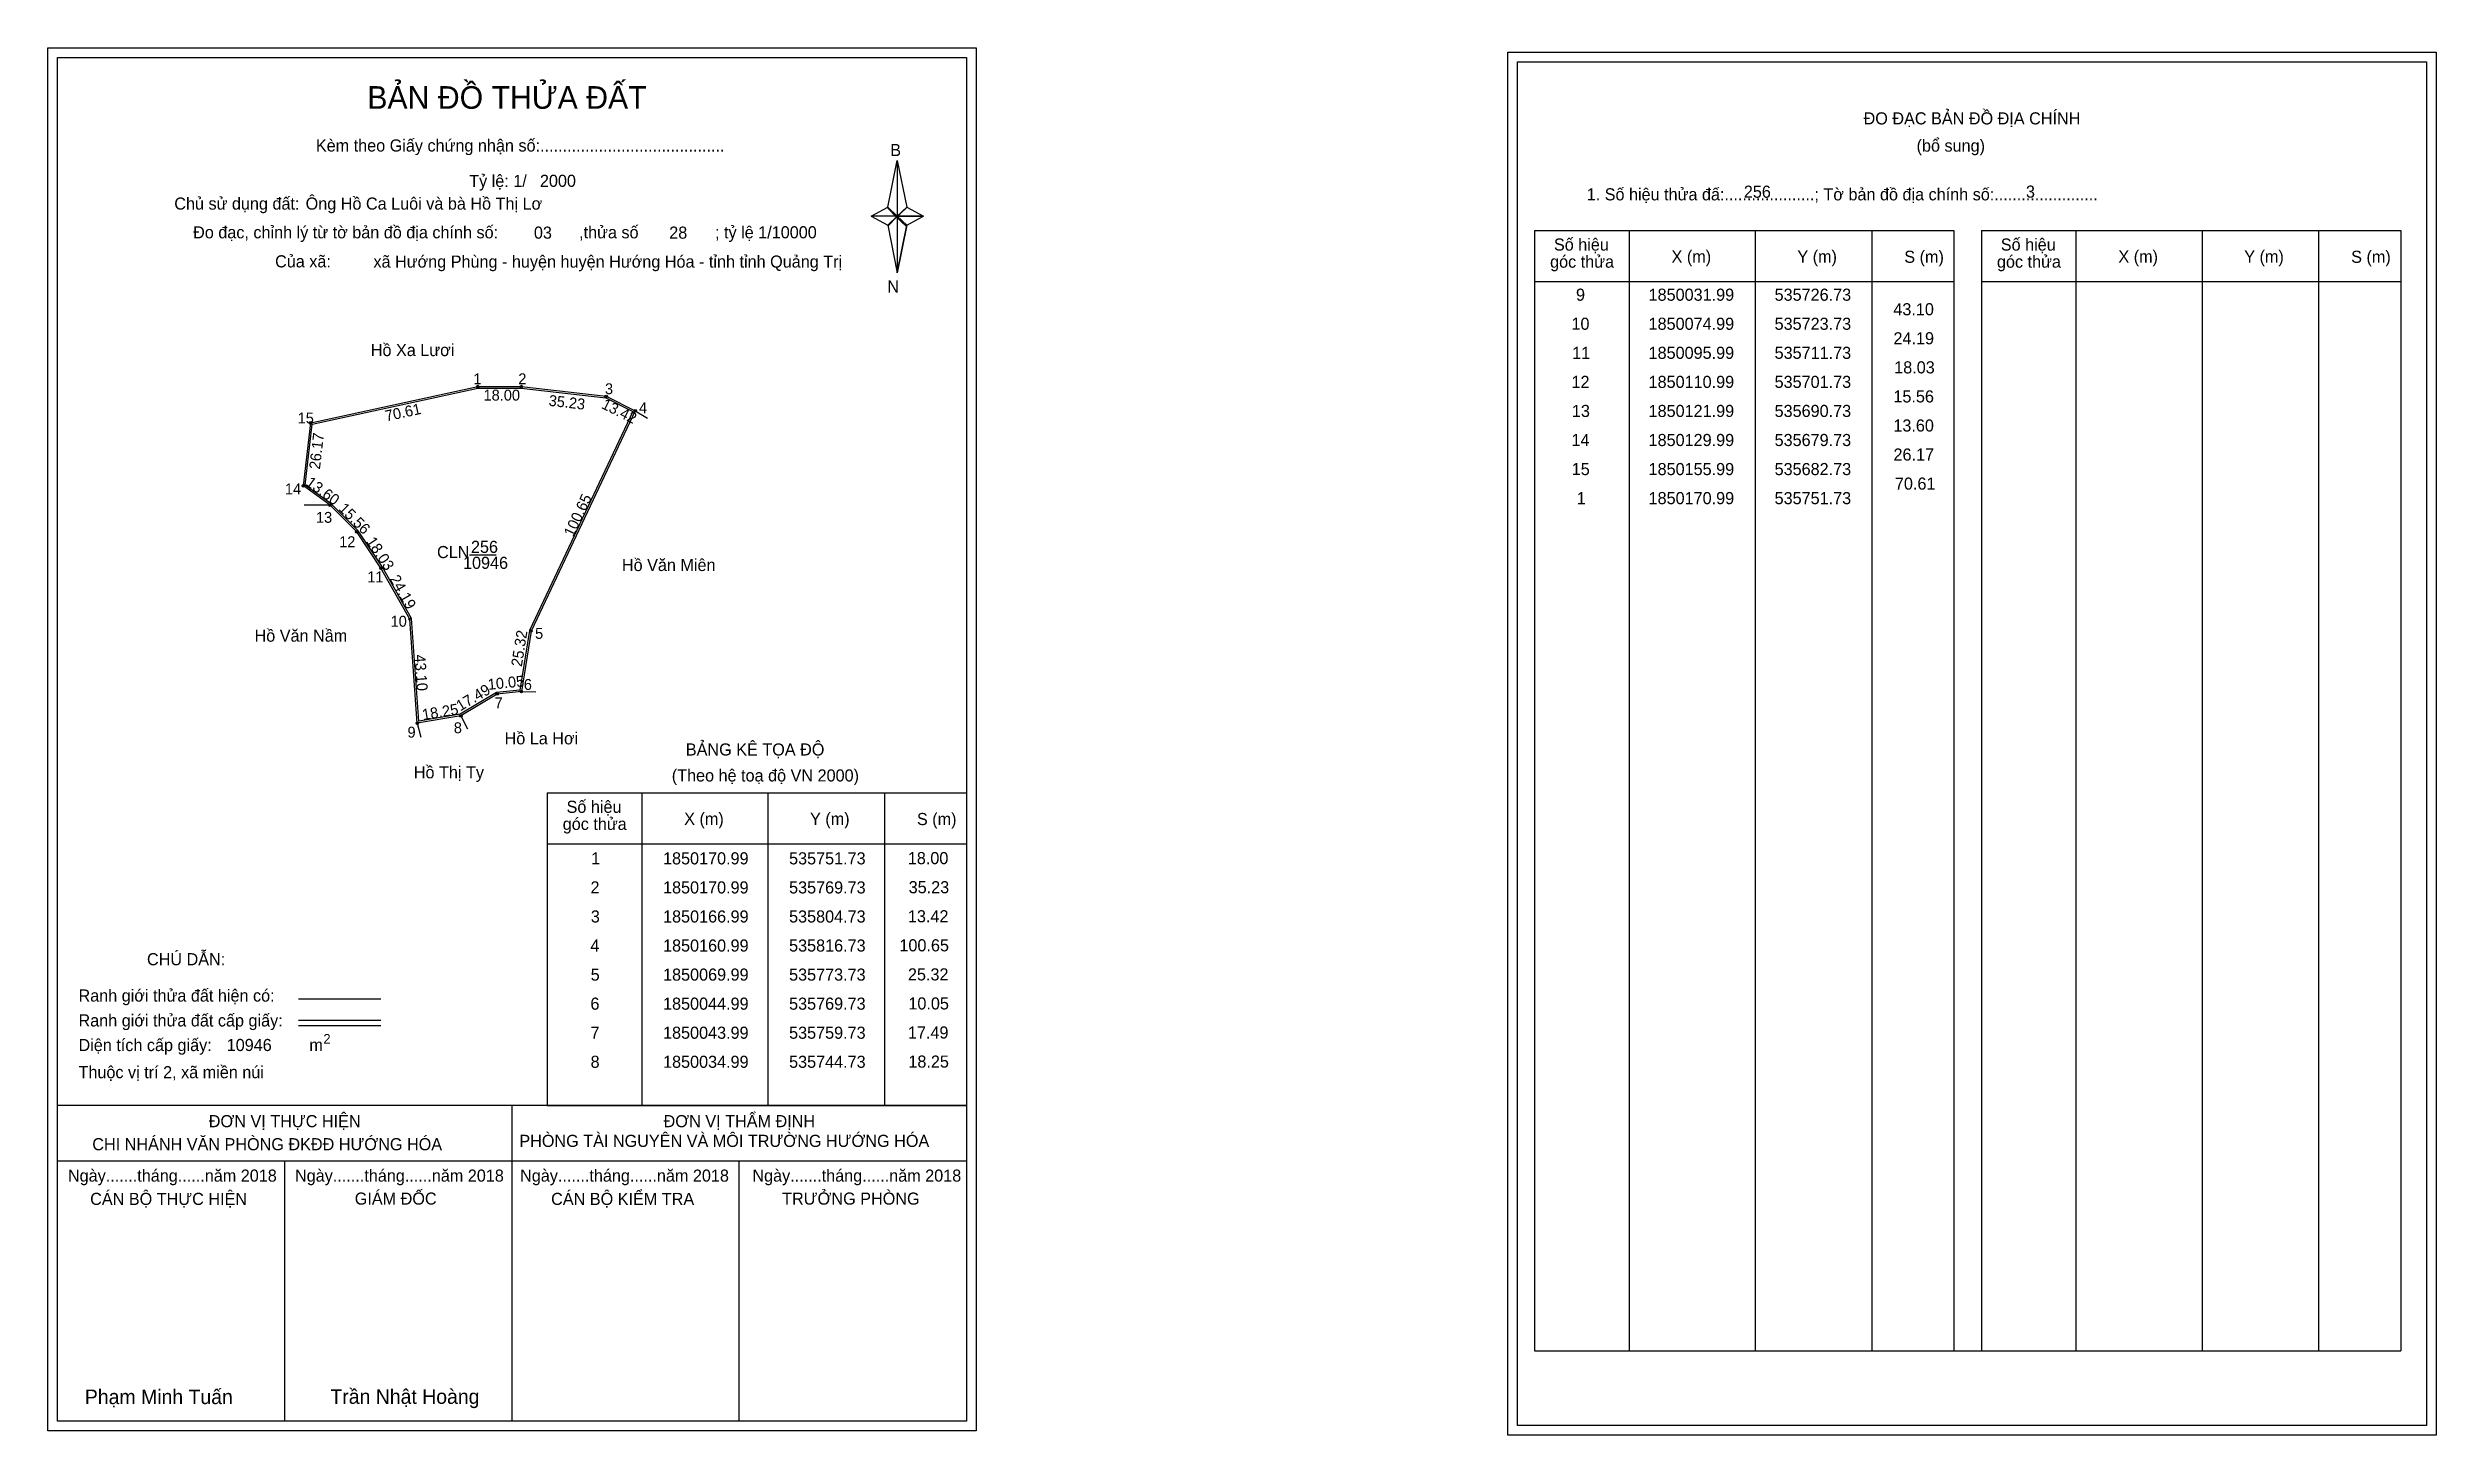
# Model space of a CAD drawing. Extents: x 535574 to 536560, y 1849738 to 1850311.
import ezdxf

# ---------------------------------------------------------------- set-up
doc = ezdxf.new("R2010")
doc.units = 0
for name, color, linetype in [('Level 1', 7, 'Continuous'), ('Level 10', 7, 'Continuous'), ('Level 11', 7, 'Continuous'), ('Level 13', 7, 'Continuous'), ('Level 27', 7, 'Continuous'), ('Level 3', 7, 'Continuous'), ('Level 49', 7, 'Continuous'), ('Level 53', 7, 'Continuous'), ('Level 55', 7, 'Continuous'), ('Level 6', 7, 'Continuous'), ('Level 63', 7, 'Continuous'), ('Level 9', 7, 'Continuous')]:
    doc.layers.add(name, color=color, linetype=linetype)

msp = doc.modelspace()

# ---------------------------------------------------------------- linework, layer by layer
at = {"layer": 'Level 1'}
for p, q in [((535578.17, 1850306.87), (535578.17, 1850306.87)), ((536180.98, 1850305.1), (536180.98, 1850305.1)), ((535921.01, 1850245.11), (535924.95, 1850264.39)), ((535921.01, 1850245.11), (535924.95, 1850264.39)), ((535924.95, 1850264.39), (535924.95, 1850241.34)), ((535924.95, 1850264.39), (535928.89, 1850245.11)), ((535924.95, 1850264.39), (535924.95, 1850241.34)), ((535914.13, 1850241.34), (535921.01, 1850245.11)), ((535921.01, 1850245.11), (535924.95, 1850241.34)), ((535924.95, 1850241.34), (535921.01, 1850245.11)), ((535924.66, 1850240.9), (535921.01, 1850244.67)), ((535928.59, 1850244.67), (535924.66, 1850240.9)), ((535924.66, 1850240.9), (535928.59, 1850244.67)), ((535928.89, 1850245.11), (535924.95, 1850241.34)), ((535924.95, 1850241.34), (535928.89, 1850245.11)), ((535928.89, 1850245.11), (535935.77, 1850241.34)), ((535914.13, 1850241.34), (535921.01, 1850237.66)), ((535924.95, 1850241.34), (535914.13, 1850241.34)), ((535924.95, 1850241.34), (535921.01, 1850237.66)), ((535921.01, 1850237.66), (535924.95, 1850241.34)), ((535924.66, 1850240.9), (535921.01, 1850237.22)), ((535921.01, 1850237.22), (535924.66, 1850240.9)), ((535921.01, 1850237.66), (535924.95, 1850217.94)), ((535928.59, 1850237.22), (535924.66, 1850240.9)), ((535924.95, 1850241.34), (535924.95, 1850217.94)), ((535924.95, 1850241.34), (535935.77, 1850241.34)), ((535924.95, 1850241.34), (535928.89, 1850237.66)), ((535935.77, 1850241.34), (535924.95, 1850241.34)), ((535924.95, 1850241.34), (535924.95, 1850217.94)), ((535928.89, 1850237.66), (535924.95, 1850241.34)), ((535928.89, 1850237.66), (535924.95, 1850217.94)), ((535924.95, 1850217.94), (535928.89, 1850237.66)), ((535928.89, 1850237.66), (535935.77, 1850241.34)), ((536188.05, 1850235.39), (536361.25, 1850235.39)), ((536227.23, 1849772.86), (536227.23, 1850235.39)), ((536279.37, 1849772.86), (536279.37, 1850235.39)), ((536327.32, 1850235.39), (536327.32, 1849772.86)), ((536361.25, 1850235.39), (536361.25, 1849772.86)), ((536372.56, 1850235.39), (536545.76, 1850235.39)), ((536411.74, 1849772.86), (536411.74, 1850235.39)), ((536463.88, 1849772.86), (536463.88, 1850235.39)), ((536511.83, 1850235.39), (536511.83, 1849772.86)), ((536545.76, 1850235.39), (536545.76, 1849772.86)), ((536188.05, 1850214.33), (536361.25, 1850214.33)), ((536372.56, 1850214.33), (536545.76, 1850214.33)), ((535780.36, 1850003.22), (535953.56, 1850003.22)), ((535819.54, 1849874.17), (535819.54, 1850003.22)), ((535871.68, 1849874.17), (535871.68, 1850003.22)), ((535919.63, 1850003.22), (535919.63, 1849874.17)), ((535780.36, 1849982.16), (535953.56, 1849982.16)), ((535677.74, 1849918.2), (535711.76, 1849918.2)), ((535677.74, 1849909.3), (535711.76, 1849909.3)), ((535677.74, 1849907.11), (535711.76, 1849907.11)), ((535791.83, 1849874.17), (535578.17, 1849874.17)), ((535953.56, 1849874.17), (535743.88, 1849874.17)), ((535765.87, 1849743.72), (535765.87, 1849874.17)), ((535780.36, 1849874.16), (535953.56, 1849874.16)), ((535953.57, 1849851.07), (535578.17, 1849851.07)), ((535672.02, 1849743.72), (535672.02, 1849851.07)), ((535859.72, 1849743.72), (535859.72, 1849851.07)), ((536188.05, 1849772.86), (536545.76, 1849772.86)), ((535953.56, 1849743.72), (535953.56, 1849743.72)), ((536556.38, 1849741.95), (536556.38, 1849741.95))]:
    msp.add_line(p, q, dxfattribs=at)
at = {"layer": 'Level 10'}
for p, q in [((535682.73, 1850155.99), (535751.73, 1850170.99)), ((535683.37, 1850155.41), (535751.81, 1850170.29)), ((535751.73, 1850170.99), (535769.73, 1850170.99)), ((535751.81, 1850170.29), (535769.69, 1850170.29)), ((535769.69, 1850170.29), (535804.53, 1850166.31)), ((535769.73, 1850170.99), (535804.73, 1850166.99)), ((535804.53, 1850166.31), (535815.8, 1850160.67)), ((535804.73, 1850166.99), (535816.73, 1850160.99)), ((535679.73, 1850129.99), (535682.73, 1850155.99)), ((535680.47, 1850130.32), (535683.37, 1850155.41)), ((535815.8, 1850160.67), (535773.05, 1850070.2)), ((535816.73, 1850160.99), (535773.73, 1850069.99)), ((535690.73, 1850121.99), (535679.73, 1850129.99)), ((535691.19, 1850122.52), (535680.47, 1850130.32)), ((535701.73, 1850110.99), (535690.73, 1850121.99)), ((535702.27, 1850111.44), (535691.19, 1850122.52)), ((535711.73, 1850095.99), (535701.73, 1850110.99)), ((535712.33, 1850096.36), (535702.27, 1850111.44)), ((535723.73, 1850074.99), (535711.73, 1850095.99)), ((535724.42, 1850075.2), (535712.33, 1850096.36)), ((535726.73, 1850031.99), (535723.73, 1850074.99)), ((535727.37, 1850032.81), (535724.42, 1850075.2)), ((535773.05, 1850070.2), (535769.12, 1850045.63)), ((535773.73, 1850069.99), (535769.73, 1850044.99)), ((535769.12, 1850045.63), (535759.5, 1850044.67)), ((535744.48, 1850035.66), (535727.37, 1850032.81)), ((535759.5, 1850044.67), (535744.48, 1850035.66)), ((535759.73, 1850043.99), (535744.73, 1850034.99)), ((535769.73, 1850044.99), (535759.73, 1850043.99)), ((535744.73, 1850034.99), (535726.73, 1850031.99))]:
    msp.add_line(p, q, dxfattribs=at)
at = {"layer": 'Level 11'}
for centre in [(535751.73, 1850170.99), (535769.73, 1850170.99), (535804.73, 1850166.99), (535682.73, 1850155.99), (535816.73, 1850160.99), (535679.73, 1850129.99), (535690.73, 1850121.99), (535701.73, 1850110.99), (535711.73, 1850095.99), (535723.73, 1850074.99), (535773.73, 1850069.99), (535769.73, 1850044.99), (535759.73, 1850043.99), (535726.73, 1850031.99), (535744.73, 1850034.99), (535744.73, 1850034.99)]:
    msp.add_circle(centre, 0.5, dxfattribs=at)
at = {"layer": 'Level 27'}
for p, q in [((535816.73, 1850160.99), (535821.87, 1850157.9)), ((535690.73, 1850121.99), (535679.99, 1850121.99)), ((535769.73, 1850044.99), (535775.73, 1850044.88)), ((535726.73, 1850031.99), (535728.18, 1850026.17)), ((535744.73, 1850034.99), (535747.52, 1850029.68))]:
    msp.add_line(p, q, dxfattribs=at)
at = {"layer": 'Level 3'}
for p, q in [((536188.05, 1850235.39), (536188.05, 1849772.86)), ((536372.56, 1850235.39), (536372.56, 1849772.86)), ((535780.36, 1850003.22), (535780.36, 1849874.17))]:
    msp.add_line(p, q, dxfattribs=at)
at = {"layer": 'Level 63'}
for points in [[(535574.17, 1850310.87), (535957.57, 1850310.87), (535957.57, 1849739.72), (535574.17, 1849739.72)], [(535578.17, 1850306.87), (535953.57, 1850306.87), (535953.57, 1849743.72), (535578.17, 1849743.72)], [(536176.98, 1850309.1), (536560.38, 1850309.1), (536560.38, 1849737.95), (536176.98, 1849737.95)], [(536180.98, 1850305.1), (536556.38, 1850305.1), (536556.38, 1849741.95), (536180.98, 1849741.95)]]:
    msp.add_lwpolyline(points, close=True, dxfattribs=at)
at = {"layer": 'Level 9'}
msp.add_line((535748.34, 1850101.49), (535759.26, 1850101.49), dxfattribs=at)

# ---------------------------------------------------------------- texts
at = {"layer": 'Level 1'}
for s, height, p in [('BẢN ĐỒ THỬA ĐẤT', 9.3313, (535706.1, 1850285.69)), ('ĐO ĐẠC BẢN ĐỒ ĐỊA CHÍNH', 5, (536323.93, 1850279.22)), ('Kèm theo Giấy chứng nhận số:.........................................', 5, (535684.87, 1850268.03)), ('(bổ sung)', 5, (536345.82, 1850267.98)), ('B', 5, (535922.03, 1850266.15)), ('1. Số hiệu thửa đấ:....................; Tờ bản đồ địa chính số:.......................', 5, (536209.6, 1850247.86)), ('Chủ sử dụng đất:', 5, (535626.41, 1850244.04)), ('Ông Hồ Ca Luôi và bà Hồ Thị Lơ', 5, (535680.65, 1850244.04)), ('Đo đạc, chỉnh lý từ tờ bản đồ địa chính số:                  ,thửa số                 ; tỷ lệ 1/10000', 5, (535634.18, 1850232.18)), ('03', 5, (535774.9, 1850232.04)), ('28', 5, (535830.78, 1850232.04)), ('Của xã:', 5, (535668.03, 1850220.18)), ('góc thửa', 5, (536194.49, 1850220.06)), ('Số hiệu', 5, (536196.08, 1850227.12)), ('X (m)', 5, (536244.64, 1850222.17)), ('Y (m)', 5, (536296.59, 1850222.17)), ('S (m)', 5, (536340.75, 1850222.07)), ('góc thửa', 5, (536379.01, 1850220.06)), ('Số hiệu', 5, (536380.59, 1850227.12)), ('X (m)', 5, (536429.15, 1850222.17)), ('Y (m)', 5, (536481.11, 1850222.17)), ('S (m)', 5, (536525.26, 1850222.07)), ('N', 5, (535920.83, 1850209.81)), ('Hồ Xa Lươi', 5, (535707.55, 1850183.56)), ('Hồ Văn Miên', 5, (535811.24, 1850094.8)), ('Hồ Văn Nầm', 5, (535659.54, 1850065.62)), ('Hồ La Hơi', 5, (535762.79, 1850023.23)), ('BẢNG KÊ TỌA ĐỘ', 5, (535837.63, 1850018.62)), ('Hồ Thị Ty', 5, (535725.31, 1850009.22)), ('(Theo hệ toạ độ VN 2000)', 5, (535831.82, 1850007.9)), ('Số hiệu', 5, (535788.39, 1849994.95)), ('góc thửa', 5, (535786.8, 1849987.89)), ('X (m)', 5, (535836.95, 1849990)), ('Y (m)', 5, (535888.91, 1849990)), ('S (m)', 5, (535933.06, 1849989.9)), ('CHÚ DẪN:', 5, (535615.13, 1849932.01)), ('Ranh giới thửa đất hiện có:', 5, (535586.86, 1849917.01)), ('Ranh giới thửa đất cấp giấy:', 5, (535586.86, 1849906.73)), ('Diện tích cấp giấy:', 5, (535586.86, 1849896.57)), ('m', 5, (535682.18, 1849896.62)), ('2', 4, (535687.97, 1849899.64)), ('Thuộc vị trí 2, xã miền núi', 5, (535586.86, 1849885.37)), ('ĐƠN VỊ THỰC HIỆN', 5, (535640.64, 1849865.14)), ('ĐƠN VỊ THẨM ĐỊNH', 5, (535828.44, 1849865.14)), ('CHI NHÁNH VĂN PHÒNG ĐKĐĐ HƯỚNG HÓA', 5, (535592.55, 1849855.62)), ('PHÒNG TÀI NGUYÊN VÀ MÔI TRƯỜNG HƯỚNG HÓA', 5, (535768.89, 1849857)), ('Ngày.......tháng......năm 2018', 5, (535582.5, 1849842.66)), ('CÁN BỘ THỰC HIỆN', 5, (535591.67, 1849833.04)), ('Ngày.......tháng......năm 2018', 5, (535676.25, 1849842.66)), ('GIÁM ĐỐC', 5, (535700.93, 1849833.16)), ('Ngày.......tháng......năm 2018', 5, (535769.2, 1849842.66)), ('CÁN BỘ KIỂM TRA', 5, (535782.01, 1849833.04)), ('Ngày.......tháng......năm 2018', 5, (535865.11, 1849842.66)), ('TRƯỞNG PHÒNG', 5, (535877.39, 1849833.16)), ('Phạm Minh Tuấn', 6, (535589.48, 1849750.8)), ('Trần Nhật Hoàng', 6, (535690.87, 1849750.91))]:
    msp.add_text(s, height=height, dxfattribs=at).set_placement(p)
at = {"layer": 'Level 11'}
msp.add_text('Tỷ lệ: 1/', height=5, dxfattribs=at).set_placement((535748.18, 1850253.4))
at = {"layer": 'Level 13'}
for s, p in [('CLN', (535734.89, 1850100.14)), ('256', (535748.91, 1850102.29)), ('10946', (535745.63, 1850095.69))]:
    msp.add_text(s, height=5, dxfattribs=at).set_placement(p)
at = {"layer": 'Level 49'}
for s, rotation, p in [('70.61', 12.26477, (535713.94, 1850156.55)), ('35.23', 353.4802, (535780.81, 1850163.09)), ('13.42', 333.43495, (535802.44, 1850162.21)), ('26.17', 83.41806, (535686.53, 1850136.62)), ('13.60', 323.97263, (535680.34, 1850130.54)), ('100.65', 64.70798, (535791.08, 1850108.58)), ('15.56', 315, (535693.94, 1850120.22)), ('18.03', 303.69007, (535705.44, 1850107.09)), ('24.19', 299.74488, (535715.15, 1850091.61)), ('25.32', 80.90972, (535769.89, 1850055.09)), ('43.10', 273.99091, (535725.57, 1850060.16)), ('17.49', 30.96376, (535744.49, 1850036.78)), ('10.05', 5.71059, (535756.09, 1850045.71)), ('18.25', 9.46232, (535729.14, 1850033.2))]:
    msp.add_text(s, height=4.5, rotation=rotation, dxfattribs=at).set_placement(p)
msp.add_text('18.00', height=4.5, dxfattribs=at).set_placement((535754.1, 1850165.19))
at = {"layer": 'Level 53'}
for s, p in [('9', (536205.19, 1850206.41)), ('1850031.99', (536235.16, 1850206.41)), ('535726.73', (536287.19, 1850206.41)), ('43.10', (536336.23, 1850200.41)), ('10', (536203.32, 1850194.41)), ('1850074.99', (536235.16, 1850194.41)), ('535723.73', (536287.19, 1850194.41)), ('24.19', (536336.28, 1850188.41)), ('11', (536203.64, 1850182.41)), ('1850095.99', (536235.16, 1850182.41)), ('535711.73', (536287.19, 1850182.41)), ('12', (536203.34, 1850170.41)), ('1850110.99', (536235.16, 1850170.41)), ('535701.73', (536287.19, 1850170.41)), ('18.03', (536336.58, 1850176.41)), ('15.56', (536336.25, 1850164.41)), ('13', (536203.5, 1850158.41)), ('1850121.99', (536235.16, 1850158.41)), ('535690.73', (536287.19, 1850158.41)), ('13.60', (536336.23, 1850152.41)), ('14', (536203.32, 1850146.41)), ('1850129.99', (536235.16, 1850146.41)), ('535679.73', (536287.19, 1850146.41)), ('26.17', (536336.29, 1850140.41)), ('15', (536203.43, 1850134.41)), ('1850155.99', (536235.16, 1850134.41)), ('535682.73', (536287.19, 1850134.41)), ('1', (536205.49, 1850122.41)), ('1850170.99', (536235.16, 1850122.41)), ('535751.73', (536287.19, 1850122.41)), ('70.61', (536336.87, 1850128.41)), ('1', (535798.56, 1849973.66)), ('1850170.99', (535828.22, 1849973.66)), ('535751.73', (535880.26, 1849973.66)), ('18.00', (535929.29, 1849973.75)), ('2', (535798.26, 1849961.66)), ('1850170.99', (535828.22, 1849961.66)), ('535769.73', (535880.26, 1849961.66)), ('35.23', (535929.64, 1849961.75)), ('3', (535798.41, 1849949.66)), ('1850166.99', (535828.22, 1849949.66)), ('535804.73', (535880.26, 1849949.66)), ('13.42', (535929.34, 1849949.75)), ('4', (535798.23, 1849937.66)), ('1850160.99', (535828.22, 1849937.66)), ('535816.73', (535880.26, 1849937.66)), ('100.65', (535925.82, 1849937.75)), ('5', (535798.35, 1849925.66)), ('1850069.99', (535828.22, 1849925.66)), ('535773.73', (535880.26, 1849925.66)), ('25.32', (535929.34, 1849925.75)), ('6', (535798.24, 1849913.66)), ('1850044.99', (535828.22, 1849913.66)), ('535769.73', (535880.26, 1849913.66)), ('10.05', (535929.52, 1849913.75)), ('7', (535798.27, 1849901.66)), ('1850043.99', (535828.22, 1849901.66)), ('535759.73', (535880.26, 1849901.66)), ('17.49', (535929.34, 1849901.75)), ('8', (535798.31, 1849889.66)), ('1850034.99', (535828.22, 1849889.66)), ('535744.73', (535880.26, 1849889.66)), ('18.25', (535929.52, 1849889.75))]:
    msp.add_text(s, height=5, dxfattribs=at).set_placement(p)
at = {"layer": 'Level 55'}
for s, height, p in [('1', 0.4, (535751.62, 1850170.99)), ('0', 0.11, (535751.69, 1850170.88)), ('0', 0.11, (535751.69, 1850170.88)), ('2', 0.4, (535769.59, 1850170.99)), ('0', 0.11, (535769.69, 1850170.88)), ('0', 0.11, (535769.69, 1850170.88)), ('3', 0.4, (535804.61, 1850166.99)), ('0', 0.11, (535804.69, 1850166.88)), ('0', 0.11, (535804.69, 1850166.88)), ('15', 0.4, (535682.45, 1850155.99)), ('0', 0.11, (535682.69, 1850155.88)), ('0', 0.11, (535682.69, 1850155.88)), ('0', 0.11, (535682.69, 1850155.88)), ('0', 0.11, (535682.69, 1850155.88)), ('4', 0.4, (535816.59, 1850160.99)), ('258', 0.11, (535816.61, 1850160.88)), ('0', 0.11, (535816.69, 1850160.88)), ('0', 0.11, (535816.69, 1850160.88)), ('14', 0.4, (535679.44, 1850129.99)), ('0', 0.11, (535679.69, 1850129.88)), ('0', 0.11, (535679.69, 1850129.88)), ('13', 0.4, (535690.46, 1850121.99)), ('255', 0.11, (535690.61, 1850121.88)), ('0', 0.11, (535690.69, 1850121.88)), ('0', 0.11, (535690.69, 1850121.88)), ('12', 0.4, (535701.45, 1850110.99)), ('255', 0.11, (535701.61, 1850110.88)), ('11', 0.4, (535711.47, 1850095.99)), ('255', 0.11, (535711.61, 1850095.88)), ('10', 0.4, (535723.45, 1850074.99)), ('255', 0.11, (535723.61, 1850074.88)), ('5', 0.4, (535773.6, 1850069.99)), ('258', 0.11, (535773.61, 1850069.88)), ('6', 0.4, (535769.59, 1850044.99)), ('7', 0.4, (535759.6, 1850043.99)), ('257', 0.11, (535759.61, 1850043.88)), ('258', 0.11, (535769.61, 1850044.88)), ('257', 0.11, (535769.61, 1850044.88)), ('9', 0.4, (535726.59, 1850031.99)), ('255', 0.11, (535726.61, 1850031.88)), ('0', 0.11, (535726.69, 1850031.88)), ('8', 0.4, (535744.6, 1850034.99)), ('257', 0.11, (535744.61, 1850034.88)), ('0', 0.11, (535744.69, 1850034.88))]:
    msp.add_text(s, height=height, dxfattribs=at).set_placement(p)
at = {"layer": 'Level 6'}
for s, p in [('2000', (535777.38, 1850253.44)), ('256', (536274.49, 1850248.94)), ('3', (536390.98, 1850248.98)), ('xã Hướng Phùng - huyện huyện Hướng Hóa - tỉnh tỉnh Quảng Trị', (535708.64, 1850220.09)), ('10946', (535648.05, 1849896.59))]:
    msp.add_text(s, height=5, dxfattribs=at).set_placement(p)
at = {"layer": 'Level 9'}
for s, p in [('1', (535749.92, 1850171.92)), ('2', (535768.45, 1850171.93)), ('3', (535804.24, 1850167.81)), ('4', (535818.27, 1850159.94)), ('15', (535677.35, 1850155.73)), ('14', (535672.07, 1850126.45)), ('13', (535684.91, 1850114.71)), ('12', (535694.49, 1850104.65)), ('11', (535706.07, 1850090.12)), ('10', (535715.72, 1850071.81)), ('5', (535775.39, 1850066.79)), ('6', (535770.73, 1850045.71)), ('7', (535758.68, 1850038.12)), ('9', (535722.7, 1850026.01)), ('8', (535741.83, 1850027.84))]:
    msp.add_text(s, height=4.5, dxfattribs=at).set_placement(p)

doc.saveas('drawing.dxf')
